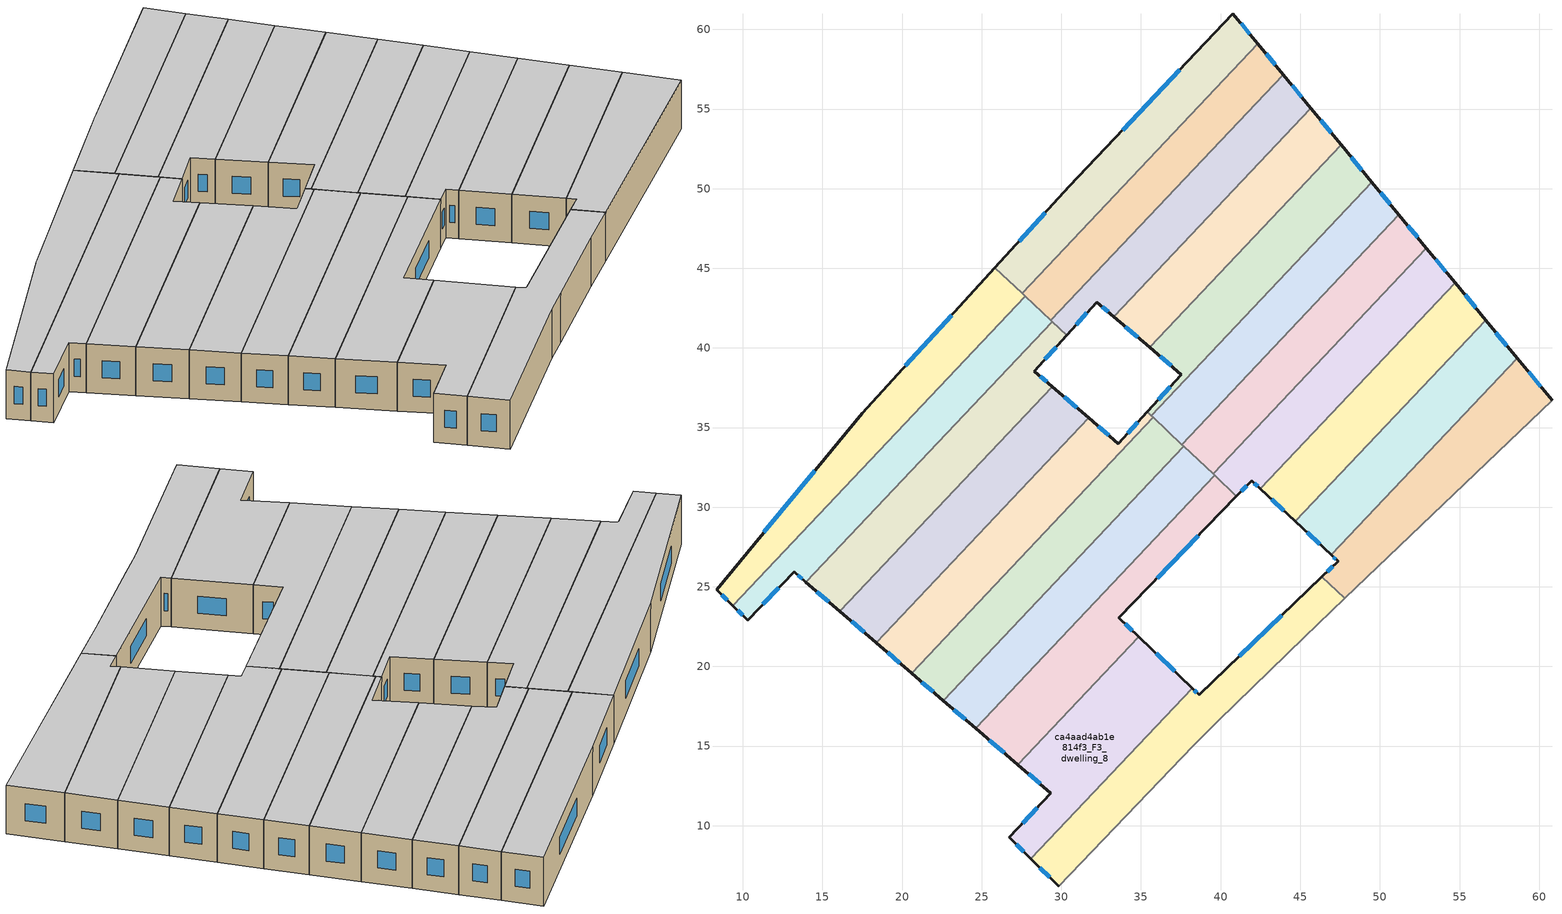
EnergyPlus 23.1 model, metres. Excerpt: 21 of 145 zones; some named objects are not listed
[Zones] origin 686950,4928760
ca4aad4ab1e814f3_F3_dwelling_0
 floor to ca4aad4ab1e814f3_F2_dwelling_0 (EU_floor_Construction): 27.72,43.24 9.36,23.83 8.35,24.82 17.49,35.91 25.83,45.03 z9
 wall outside (EU_wall_Construction): 25.83,45.03 17.49,35.91 8.35,24.82 9.36,23.83 z9:12
 wall to ca4aad4ab1e814f3_F3_dwelling_1 (EU_wall_Construction): 9.36,23.83 27.72,43.24 z9:12
 wall to ca4aad4ab1e814f3_F3_dwelling_10 (EU_wall_Construction): 27.53,43.42 25.83,45.03 z9:12
 wall to ca4aad4ab1e814f3_F3_dwelling_11 (EU_wall_Construction): 27.72,43.24 27.53,43.42 z9:12
 window (EU_Window_Construction): 8.68,24.49 9.03,24.15 / 14.51,32.3 11.32,28.42 / 23.12,42.06 20.2,38.87 z9.98:11.02
 ceiling to ca4aad4ab1e814f3_F4_dwelling_0 (EU_floor_Construction): 17.49,35.91 8.35,24.82 9.36,23.83 27.72,43.24 25.83,45.03 z12
ca4aad4ab1e814f3_F3_dwelling_1
 floor to ca4aad4ab1e814f3_F2_dwelling_1 (EU_floor_Construction): 29.42,41.63 13.97,25.29 13.22,25.93 10.3,22.92 9.36,23.83 27.72,43.24 z9
 wall outside (EU_wall_Construction): 9.36,23.83 10.3,22.92 13.22,25.93 13.97,25.29 z9:12
 wall to ca4aad4ab1e814f3_F3_dwelling_2 (EU_wall_Construction): 13.97,25.29 29.42,41.63 z9:12
 wall to ca4aad4ab1e814f3_F3_dwelling_11 (EU_wall_Construction): 29.33,41.72 27.72,43.24 z9:12
 wall to ca4aad4ab1e814f3_F3_dwelling_12 (EU_wall_Construction): 29.42,41.64 29.33,41.72 z9:12
 window (EU_Window_Construction): 13.46,25.73 13.72,25.5 / 11.25,23.9 12.27,24.95 / 9.67,23.53 9.99,23.21 z9.98:11.02
 ceiling to ca4aad4ab1e814f3_F4_dwelling_1 (EU_floor_Construction): 13.97,25.29 29.42,41.63 27.72,43.24 9.36,23.83 10.3,22.92 13.22,25.93 z12
ca4aad4ab1e814f3_F3_dwelling_10
 floor to ca4aad4ab1e814f3_F2_dwelling_10 (EU_floor_Construction): 40.77,60.99 42.34,59.08 27.53,43.42 25.83,45.03 30.51,50.14 z9
 wall outside (EU_wall_Construction): 42.34,59.08 40.77,60.99 30.51,50.14 25.83,45.03 z9:12
 wall to ca4aad4ab1e814f3_F3_dwelling_11 (EU_wall_Construction): 27.53,43.42 42.34,59.08 z9:12
 window (EU_Window_Construction): 28.99,48.48 27.35,46.69 / 37.43,57.47 33.84,53.67 / 41.83,59.7 41.28,60.37 z9.98:11.02
 ceiling to ca4aad4ab1e814f3_F4_dwelling_10 (EU_floor_Construction): 30.51,50.14 25.83,45.03 27.53,43.42 42.34,59.08 40.77,60.99 z12
ca4aad4ab1e814f3_F3_dwelling_11
 floor to ca4aad4ab1e814f3_F2_dwelling_11 (EU_floor_Construction): 42.34,59.08 43.93,57.16 29.33,41.72 27.53,43.42 z9
 wall outside (EU_wall_Construction): 43.93,57.16 42.34,59.08 z9:12
 wall to ca4aad4ab1e814f3_F3_dwelling_12 (EU_wall_Construction): 29.33,41.72 43.93,57.16 z9:12
 window (EU_Window_Construction): 43.41,57.78 42.86,58.46 z9.98:11.02
 ceiling to ca4aad4ab1e814f3_F4_dwelling_11 (EU_floor_Construction): 29.33,41.72 43.93,57.16 42.34,59.08 27.53,43.42 z12
ca4aad4ab1e814f3_F3_dwelling_12
 floor to ca4aad4ab1e814f3_F2_dwelling_12 (EU_floor_Construction): 43.93,57.16 45.66,55.06 33.28,41.97 32.22,42.87 30.33,40.78 29.33,41.72 z9
 wall outside (EU_wall_Construction): 30.33,40.78 32.22,42.87 33.28,41.97 / 45.66,55.06 43.93,57.16 z9:12
 wall to ca4aad4ab1e814f3_F3_dwelling_13 (EU_wall_Construction): 33.28,41.97 45.66,55.06 z9:12
 wall to ca4aad4ab1e814f3_F3_dwelling_2 (EU_wall_Construction): 29.42,41.64 30.33,40.78 z9:12
 window (EU_Window_Construction): 30.94,41.46 31.6,42.19 / 45.1,55.74 44.49,56.48 / 32.56,42.58 32.93,42.26 z9.98:11.02
 ceiling to ca4aad4ab1e814f3_F4_dwelling_12 (EU_floor_Construction): 33.28,41.97 45.66,55.06 43.93,57.16 29.33,41.72 30.33,40.78 32.22,42.87 z12
ca4aad4ab1e814f3_F3_dwelling_13
 floor to ca4aad4ab1e814f3_F2_dwelling_13 (EU_floor_Construction): 45.66,55.06 47.57,52.74 35.55,40.03 33.28,41.97 z9
 wall outside (EU_wall_Construction): 47.57,52.74 45.66,55.06 / 33.28,41.97 35.55,40.03 z9:12
 wall to ca4aad4ab1e814f3_F3_dwelling_14 (EU_wall_Construction): 35.55,40.03 47.57,52.74 z9:12
 window (EU_Window_Construction): 46.95,53.5 46.28,54.31 / 34.02,41.34 34.81,40.66 z9.98:11.02
 ceiling to ca4aad4ab1e814f3_F4_dwelling_13 (EU_floor_Construction): 35.55,40.03 47.57,52.74 45.66,55.06 33.28,41.97 z12
ca4aad4ab1e814f3_F3_dwelling_14
 floor to ca4aad4ab1e814f3_F2_dwelling_14 (EU_floor_Construction): 47.57,52.74 49.5,50.41 35.64,35.75 35.4,35.99 37.54,38.32 35.55,40.03 z9
 wall outside (EU_wall_Construction): 35.55,40.03 37.54,38.32 35.4,35.99 / 49.5,50.41 47.57,52.74 z9:12
 wall to ca4aad4ab1e814f3_F3_dwelling_15 (EU_wall_Construction): 35.64,35.75 49.5,50.41 z9:12
 wall to ca4aad4ab1e814f3_F3_dwelling_4 (EU_wall_Construction): 35.4,35.99 35.64,35.75 z9:12
 window (EU_Window_Construction): 36.84,37.56 36.09,36.75 / 36.19,39.47 36.89,38.88 / 48.87,51.17 48.2,51.98 z9.98:11.02
 ceiling to ca4aad4ab1e814f3_F4_dwelling_14 (EU_floor_Construction): 37.54,38.32 35.4,35.99 35.64,35.75 49.5,50.41 47.57,52.74 35.55,40.03 z12
ca4aad4ab1e814f3_F3_dwelling_15
 floor to ca4aad4ab1e814f3_F2_dwelling_15 (EU_floor_Construction): 49.5,50.41 51.2,48.35 37.57,33.93 35.64,35.75 z9
 wall outside (EU_wall_Construction): 51.2,48.35 49.5,50.41 z9:12
 wall to ca4aad4ab1e814f3_F3_dwelling_16 (EU_wall_Construction): 37.57,33.93 51.2,48.35 z9:12
 wall to ca4aad4ab1e814f3_F3_dwelling_5 (EU_wall_Construction): 35.77,35.63 37.57,33.93 z9:12
 wall to ca4aad4ab1e814f3_F3_dwelling_4 (EU_wall_Construction): 35.64,35.75 35.77,35.63 z9:12
 window (EU_Window_Construction): 50.65,49.02 50.05,49.74 z9.98:11.02
 ceiling to ca4aad4ab1e814f3_F4_dwelling_15 (EU_floor_Construction): 37.57,33.93 51.2,48.35 49.5,50.41 35.64,35.75 z12
ca4aad4ab1e814f3_F3_dwelling_16
 floor to ca4aad4ab1e814f3_F2_dwelling_16 (EU_floor_Construction): 51.2,48.35 52.93,46.26 39.52,32.08 37.57,33.93 z9
 wall outside (EU_wall_Construction): 52.93,46.26 51.2,48.35 z9:12
 wall to ca4aad4ab1e814f3_F3_dwelling_17 (EU_wall_Construction): 39.52,32.08 52.93,46.26 z9:12
 wall to ca4aad4ab1e814f3_F3_dwelling_6 (EU_wall_Construction): 37.69,33.82 39.52,32.08 z9:12
 wall to ca4aad4ab1e814f3_F3_dwelling_5 (EU_wall_Construction): 37.57,33.93 37.69,33.82 z9:12
 window (EU_Window_Construction): 52.36,46.94 51.76,47.67 z9.98:11.02
 ceiling to ca4aad4ab1e814f3_F4_dwelling_16 (EU_floor_Construction): 39.52,32.08 52.93,46.26 51.2,48.35 37.57,33.93 z12
ca4aad4ab1e814f3_F3_dwelling_17
 floor to ca4aad4ab1e814f3_F2_dwelling_17 (EU_floor_Construction): 52.93,46.26 54.72,44.08 42.49,31.16 41.95,31.67 41,30.69 39.52,32.08 z9
 wall outside (EU_wall_Construction): 41,30.69 41.95,31.67 42.49,31.16 / 54.72,44.08 52.93,46.26 z9:12
 wall to ca4aad4ab1e814f3_F3_dwelling_18 (EU_wall_Construction): 42.49,31.16 54.72,44.08 z9:12
 wall to ca4aad4ab1e814f3_F3_dwelling_7 (EU_wall_Construction): 39.62,31.99 41,30.69 z9:12
 wall to ca4aad4ab1e814f3_F3_dwelling_6 (EU_wall_Construction): 39.52,32.08 39.62,31.99 z9:12
 window (EU_Window_Construction): 41.3,31.01 41.64,31.35 / 54.13,44.79 53.51,45.55 / 42.12,31.51 42.32,31.33 z9.98:11.02
 ceiling to ca4aad4ab1e814f3_F4_dwelling_17 (EU_floor_Construction): 42.49,31.16 54.72,44.08 52.93,46.26 39.52,32.08 41,30.69 41.95,31.67 z12
ca4aad4ab1e814f3_F3_dwelling_18
 floor to ca4aad4ab1e814f3_F2_dwelling_18 (EU_floor_Construction): 54.72,44.08 56.65,41.75 44.69,29.1 42.49,31.16 z9
 wall outside (EU_wall_Construction): 56.65,41.75 54.72,44.08 / 42.49,31.16 44.69,29.1 z9:12
 wall to ca4aad4ab1e814f3_F3_dwelling_19 (EU_wall_Construction): 44.69,29.1 56.65,41.75 z9:12
 window (EU_Window_Construction): 56.02,42.51 55.34,43.32 / 43.21,30.49 43.98,29.77 z9.98:11.02
 ceiling to ca4aad4ab1e814f3_F4_dwelling_18 (EU_floor_Construction): 44.69,29.1 56.65,41.75 54.72,44.08 42.49,31.16 z12
ca4aad4ab1e814f3_F3_dwelling_19
 floor to ca4aad4ab1e814f3_F2_dwelling_19 (EU_floor_Construction): 56.65,41.75 58.62,39.35 46.94,27 44.69,29.1 z9
 wall outside (EU_wall_Construction): 58.62,39.35 56.65,41.75 / 44.69,29.1 46.94,27 z9:12
 wall to ca4aad4ab1e814f3_F3_dwelling_20 (EU_wall_Construction): 46.94,27 58.62,39.35 z9:12
 window (EU_Window_Construction): 57.98,40.13 57.29,40.97 / 45.42,28.42 46.21,27.68 z9.98:11.02
 ceiling to ca4aad4ab1e814f3_F4_dwelling_19 (EU_floor_Construction): 46.94,27 58.62,39.35 56.65,41.75 44.69,29.1 z12
ca4aad4ab1e814f3_F3_dwelling_2
 floor to ca4aad4ab1e814f3_F2_dwelling_2 (EU_floor_Construction): 30.33,40.78 28.31,38.54 29.43,37.57 16.09,23.46 13.97,25.29 29.42,41.63 z9
 wall outside (EU_wall_Construction): 29.43,37.57 28.31,38.54 30.33,40.78 / 13.97,25.29 16.09,23.46 z9:12
 wall to ca4aad4ab1e814f3_F3_dwelling_3 (EU_wall_Construction): 16.09,23.46 29.43,37.57 z9:12
 window (EU_Window_Construction): 28.96,39.27 29.67,40.05 / 29.07,37.89 28.67,38.23 / 14.66,24.7 15.4,24.06 z9.98:11.02
 ceiling to ca4aad4ab1e814f3_F4_dwelling_2 (EU_floor_Construction): 29.43,37.57 28.31,38.54 30.33,40.78 29.42,41.63 13.97,25.29 16.09,23.46 z12
ca4aad4ab1e814f3_F3_dwelling_20
 floor to ca4aad4ab1e814f3_F2_dwelling_20 (EU_floor_Construction): 58.62,39.35 60.81,36.7 47.79,24.27 46.36,25.62 47.38,26.59 46.94,27 z9
 wall outside (EU_wall_Construction): 46.94,27 47.38,26.59 46.36,25.62 / 60.81,36.7 58.62,39.35 z9:12
 wall adiabatic (EU_wall_Construction): 47.79,24.27 60.81,36.7 z9:12
 wall to ca4aad4ab1e814f3_F3_dwelling_9 (EU_wall_Construction): 46.36,25.62 47.79,24.27 z9:12
 window (EU_Window_Construction): 47.05,26.28 46.69,25.94 / 47.08,26.87 47.23,26.73 / 60.1,37.56 59.33,38.49 z9.98:11.02
 ceiling to ca4aad4ab1e814f3_F4_dwelling_20 (EU_floor_Construction): 60.81,36.7 58.62,39.35 46.94,27 47.38,26.59 46.36,25.62 47.79,24.27 z12
ca4aad4ab1e814f3_F3_dwelling_3
 floor to ca4aad4ab1e814f3_F2_dwelling_3 (EU_floor_Construction): 31.71,35.61 18.37,21.5 16.09,23.46 29.43,37.57 z9
 wall outside (EU_wall_Construction): 16.09,23.46 18.37,21.5 / 31.71,35.61 29.43,37.57 z9:12
 wall to ca4aad4ab1e814f3_F3_dwelling_4 (EU_wall_Construction): 18.37,21.5 31.71,35.61 z9:12
 window (EU_Window_Construction): 16.83,22.82 17.63,22.14 / 30.97,36.25 30.17,36.93 z9.98:11.02
 ceiling to ca4aad4ab1e814f3_F4_dwelling_3 (EU_floor_Construction): 18.37,21.5 31.71,35.61 29.43,37.57 16.09,23.46 z12
ca4aad4ab1e814f3_F3_dwelling_4
 floor to ca4aad4ab1e814f3_F2_dwelling_4 (EU_floor_Construction): 35.77,35.63 20.59,19.58 18.37,21.5 31.71,35.61 33.58,34 35.4,35.99 z9
 wall outside (EU_wall_Construction): 35.4,35.99 33.58,34 31.71,35.61 / 18.37,21.5 20.59,19.58 z9:12
 wall to ca4aad4ab1e814f3_F3_dwelling_5 (EU_wall_Construction): 20.59,19.58 35.77,35.63 z9:12
 window (EU_Window_Construction): 34.81,35.34 34.17,34.64 / 19.09,20.88 19.87,20.21 / 32.97,34.52 32.32,35.08 z9.98:11.02
 ceiling to ca4aad4ab1e814f3_F4_dwelling_4 (EU_floor_Construction): 33.58,34 31.71,35.61 18.37,21.5 20.59,19.58 35.77,35.63 35.4,35.99 z12
ca4aad4ab1e814f3_F3_dwelling_5
 floor to ca4aad4ab1e814f3_F2_dwelling_5 (EU_floor_Construction): 37.69,33.82 22.6,17.86 20.59,19.58 35.77,35.63 z9
 wall outside (EU_wall_Construction): 20.59,19.58 22.6,17.86 z9:12
 wall to ca4aad4ab1e814f3_F3_dwelling_6 (EU_wall_Construction): 22.6,17.86 37.69,33.82 z9:12
 window (EU_Window_Construction): 21.24,19.02 21.95,18.42 z9.98:11.02
 ceiling to ca4aad4ab1e814f3_F4_dwelling_5 (EU_floor_Construction): 22.6,17.86 37.69,33.82 35.77,35.63 20.59,19.58 z12
ca4aad4ab1e814f3_F3_dwelling_6
 floor to ca4aad4ab1e814f3_F2_dwelling_6 (EU_floor_Construction): 39.62,31.99 24.62,16.12 22.6,17.86 37.69,33.82 z9
 wall outside (EU_wall_Construction): 22.6,17.86 24.62,16.12 z9:12
 wall to ca4aad4ab1e814f3_F3_dwelling_7 (EU_wall_Construction): 24.62,16.12 39.62,31.99 z9:12
 window (EU_Window_Construction): 23.25,17.29 23.96,16.68 z9.98:11.02
 ceiling to ca4aad4ab1e814f3_F4_dwelling_6 (EU_floor_Construction): 24.62,16.12 39.62,31.99 37.69,33.82 22.6,17.86 z12
ca4aad4ab1e814f3_F3_dwelling_7
 floor to ca4aad4ab1e814f3_F2_dwelling_7 (EU_floor_Construction): 41,30.69 33.62,23.05 34.85,21.87 27.26,13.84 24.62,16.12 39.62,31.99 z9
 wall outside (EU_wall_Construction): 34.85,21.87 33.62,23.05 41,30.69 / 24.62,16.12 27.26,13.84 z9:12
 wall to ca4aad4ab1e814f3_F3_dwelling_8 (EU_wall_Construction): 27.26,13.84 34.85,21.87 z9:12
 window (EU_Window_Construction): 36.02,25.54 38.6,28.21 / 34.45,22.26 34.02,22.67 / 25.48,15.38 26.4,14.58 z9.98:11.02
 ceiling to ca4aad4ab1e814f3_F4_dwelling_7 (EU_floor_Construction): 34.85,21.87 33.62,23.05 41,30.69 39.62,31.99 24.62,16.12 27.26,13.84 z12
ca4aad4ab1e814f3_F3_dwelling_8
 floor to ca4aad4ab1e814f3_F2_dwelling_8 (EU_floor_Construction): 38.21,18.64 28.07,7.92 26.73,9.26 29.35,12.04 27.26,13.84 34.85,21.87 z9
 wall outside (EU_wall_Construction): 27.26,13.84 29.35,12.04 26.73,9.26 28.07,7.92 / 38.21,18.64 34.85,21.87 z9:12
 wall to ca4aad4ab1e814f3_F3_dwelling_9 (EU_wall_Construction): 28.07,7.92 38.21,18.64 z9:12
 window (EU_Window_Construction): 27.16,8.83 27.64,8.36 / 28.49,11.14 27.58,10.17 / 27.94,13.26 28.67,12.63 / 37.12,19.69 35.94,20.82 z9.98:11.02
 ceiling to ca4aad4ab1e814f3_F4_dwelling_8 (EU_floor_Construction): 29.35,12.04 26.73,9.26 28.07,7.92 38.21,18.64 34.85,21.87 27.26,13.84 z12
ca4aad4ab1e814f3_F3_dwelling_9
 floor to ca4aad4ab1e814f3_F2_dwelling_9 (EU_floor_Construction): 47.79,24.27 45.25,21.83 39.86,16.58 38.27,15.04 29.83,6.18 28.07,7.92 38.21,18.64 38.65,18.22 46.36,25.62 z9
 wall outside (EU_wall_Construction): 28.07,7.92 29.83,6.18 / 46.36,25.62 38.65,18.22 38.21,18.64 z9:12
 wall adiabatic (EU_wall_Construction): 29.83,6.18 38.27,15.04 39.86,16.58 45.25,21.83 47.79,24.27 z9:12
 window (EU_Window_Construction): 28.64,7.36 29.26,6.75 / 38.5,18.36 38.35,18.51 / 43.85,23.21 41.15,20.63 z9.98:11.02
 ceiling to ca4aad4ab1e814f3_F4_dwelling_9 (EU_floor_Construction): 38.27,15.04 39.86,16.58 45.25,21.83 47.79,24.27 46.36,25.62 38.65,18.22 38.21,18.64 28.07,7.92 29.83,6.18 z12
[Building]
EU S2 Campaign: North Axis=0; Terrain=City; Solar Distribution=FullExterior
[Site:Location]
Bologna: Latitude=44.5; Longitude=11.25; Time Zone=1; Elevation=37
[SizingPeriod:WeatherFileDays]
AnnualSizingPeriod: Begin Month=1; Begin Day of Month=1; End Month=12; End Day of Month=31; Day of Week for Start Day=Monday; Use Weather File Daylight Saving Period=No; Use Weather File Rain and Snow Indicators=No
[MATERIAL]
EU_InternalMass_Material: Roughness=MediumRough; Thickness=0.1; Conductivity=1; Density=1800; Specific Heat=900; Thermal Absorptance=0.9; Solar Absorptance=0.7; Visible Absorptance=0.7
[MATERIAL:NOMASS] Roughness=MediumRough; Thermal Absorptance=0.9; Solar Absorptance=0.7; Visible Absorptance=0.7
Name | Thermal Resistance
EU_wall_NoMass | 0.905828
EU_floor_NoMass | 0.67114
[WINDOWMATERIAL:SIMPLEGLAZINGSYSTEM]
EU_Window_SimpleGlazing: UFactor=4.52486; Solar Heat Gain Coefficient=0.85; Visible Transmittance=0.85
[CONSTRUCTION]
EU_wall_Construction: EU_wall_NoMass
EU_floor_Construction: EU_floor_NoMass
EU_Window_Construction: EU_Window_SimpleGlazing
EU_InternalMass_Construction: EU_InternalMass_Material
[ZONE] Type=1; Multiplier=1; Ceiling Height=autocalculate; Floor Area=autocalculate; Part of Total Floor Area=Yes
Name | Volume
ca4aad4ab1e814f3_F3_dwelling_0 | 174.764
ca4aad4ab1e814f3_F3_dwelling_1 | 174.803
ca4aad4ab1e814f3_F3_dwelling_10 | 158.925
ca4aad4ab1e814f3_F3_dwelling_11 | 158.889
ca4aad4ab1e814f3_F3_dwelling_12 | 158.949
ca4aad4ab1e814f3_F3_dwelling_13 | 158.912
ca4aad4ab1e814f3_F3_dwelling_14 | 158.881
ca4aad4ab1e814f3_F3_dwelling_15 | 158.943
ca4aad4ab1e814f3_F3_dwelling_16 | 158.913
ca4aad4ab1e814f3_F3_dwelling_17 | 158.927
ca4aad4ab1e814f3_F3_dwelling_18 | 158.875
ca4aad4ab1e814f3_F3_dwelling_19 | 158.903
ca4aad4ab1e814f3_F3_dwelling_2 | 174.825
ca4aad4ab1e814f3_F3_dwelling_20 | 158.93
ca4aad4ab1e814f3_F3_dwelling_3 | 174.791
ca4aad4ab1e814f3_F3_dwelling_4 | 174.836
ca4aad4ab1e814f3_F3_dwelling_5 | 174.785
ca4aad4ab1e814f3_F3_dwelling_6 | 174.8
ca4aad4ab1e814f3_F3_dwelling_7 | 174.81
ca4aad4ab1e814f3_F3_dwelling_8 | 174.828
ca4aad4ab1e814f3_F3_dwelling_9 | 174.798
[INTERNALMASS] Construction=EU_InternalMass_Construction
Name | Zone or ZoneList | Surface Area
ca4aad4ab1e814f3_F3_dwelling_0_EU_InternalMass | ca4aad4ab1e814f3_F3_dwelling_0 | 58.2549
ca4aad4ab1e814f3_F3_dwelling_1_EU_InternalMass | ca4aad4ab1e814f3_F3_dwelling_1 | 58.2682
ca4aad4ab1e814f3_F3_dwelling_2_EU_InternalMass | ca4aad4ab1e814f3_F3_dwelling_2 | 58.275
ca4aad4ab1e814f3_F3_dwelling_3_EU_InternalMass | ca4aad4ab1e814f3_F3_dwelling_3 | 58.2634
ca4aad4ab1e814f3_F3_dwelling_4_EU_InternalMass | ca4aad4ab1e814f3_F3_dwelling_4 | 58.2785
ca4aad4ab1e814f3_F3_dwelling_5_EU_InternalMass | ca4aad4ab1e814f3_F3_dwelling_5 | 58.2616
ca4aad4ab1e814f3_F3_dwelling_6_EU_InternalMass | ca4aad4ab1e814f3_F3_dwelling_6 | 58.2668
ca4aad4ab1e814f3_F3_dwelling_7_EU_InternalMass | ca4aad4ab1e814f3_F3_dwelling_7 | 58.2704
ca4aad4ab1e814f3_F3_dwelling_8_EU_InternalMass | ca4aad4ab1e814f3_F3_dwelling_8 | 58.276
ca4aad4ab1e814f3_F3_dwelling_9_EU_InternalMass | ca4aad4ab1e814f3_F3_dwelling_9 | 58.2659
ca4aad4ab1e814f3_F3_dwelling_10_EU_InternalMass | ca4aad4ab1e814f3_F3_dwelling_10 | 52.9754
ca4aad4ab1e814f3_F3_dwelling_11_EU_InternalMass | ca4aad4ab1e814f3_F3_dwelling_11 | 52.9629
ca4aad4ab1e814f3_F3_dwelling_12_EU_InternalMass | ca4aad4ab1e814f3_F3_dwelling_12 | 52.9832
ca4aad4ab1e814f3_F3_dwelling_13_EU_InternalMass | ca4aad4ab1e814f3_F3_dwelling_13 | 52.9705
ca4aad4ab1e814f3_F3_dwelling_14_EU_InternalMass | ca4aad4ab1e814f3_F3_dwelling_14 | 52.9608
ca4aad4ab1e814f3_F3_dwelling_15_EU_InternalMass | ca4aad4ab1e814f3_F3_dwelling_15 | 52.9807
ca4aad4ab1e814f3_F3_dwelling_16_EU_InternalMass | ca4aad4ab1e814f3_F3_dwelling_16 | 52.9711
ca4aad4ab1e814f3_F3_dwelling_17_EU_InternalMass | ca4aad4ab1e814f3_F3_dwelling_17 | 52.9758
ca4aad4ab1e814f3_F3_dwelling_18_EU_InternalMass | ca4aad4ab1e814f3_F3_dwelling_18 | 52.9585
ca4aad4ab1e814f3_F3_dwelling_19_EU_InternalMass | ca4aad4ab1e814f3_F3_dwelling_19 | 52.968
ca4aad4ab1e814f3_F3_dwelling_20_EU_InternalMass | ca4aad4ab1e814f3_F3_dwelling_20 | 52.9768
[OTHEREQUIPMENT] Fuel Type=Electricity; Design Level Calculation Method=Watts/Area; Power per Zone Floor Area=1; Fraction Latent=0; Fraction Radiant=0; Fraction Lost=0; Carbon Dioxide Generation Rate=0; EndUse Subcategory=EU_Step8_InternalGains
Name | Zone or ZoneList or Space or SpaceList | Schedule
EU_Step8_InternalGain_ca4aad4ab1e814f3_F3_dwelling_0_f000 | ca4aad4ab1e814f3_F3_dwelling_0 | EU_Step8_GainSchedule_ca4aad4ab1e814f3_F3_dwelling_0_f000
EU_Step8_InternalGain_ca4aad4ab1e814f3_F3_dwelling_1_f000 | ca4aad4ab1e814f3_F3_dwelling_1 | EU_Step8_GainSchedule_ca4aad4ab1e814f3_F3_dwelling_1_f000
EU_Step8_InternalGain_ca4aad4ab1e814f3_F3_dwelling_2_f000 | ca4aad4ab1e814f3_F3_dwelling_2 | EU_Step8_GainSchedule_ca4aad4ab1e814f3_F3_dwelling_2_f000
EU_Step8_InternalGain_ca4aad4ab1e814f3_F3_dwelling_3_f000 | ca4aad4ab1e814f3_F3_dwelling_3 | EU_Step8_GainSchedule_ca4aad4ab1e814f3_F3_dwelling_3_f000
EU_Step8_InternalGain_ca4aad4ab1e814f3_F3_dwelling_4_f000 | ca4aad4ab1e814f3_F3_dwelling_4 | EU_Step8_GainSchedule_ca4aad4ab1e814f3_F3_dwelling_4_f000
EU_Step8_InternalGain_ca4aad4ab1e814f3_F3_dwelling_5_f000 | ca4aad4ab1e814f3_F3_dwelling_5 | EU_Step8_GainSchedule_ca4aad4ab1e814f3_F3_dwelling_5_f000
EU_Step8_InternalGain_ca4aad4ab1e814f3_F3_dwelling_6_f000 | ca4aad4ab1e814f3_F3_dwelling_6 | EU_Step8_GainSchedule_ca4aad4ab1e814f3_F3_dwelling_6_f000
EU_Step8_InternalGain_ca4aad4ab1e814f3_F3_dwelling_7_f000 | ca4aad4ab1e814f3_F3_dwelling_7 | EU_Step8_GainSchedule_ca4aad4ab1e814f3_F3_dwelling_7_f000
EU_Step8_InternalGain_ca4aad4ab1e814f3_F3_dwelling_8_f000 | ca4aad4ab1e814f3_F3_dwelling_8 | EU_Step8_GainSchedule_ca4aad4ab1e814f3_F3_dwelling_8_f000
EU_Step8_InternalGain_ca4aad4ab1e814f3_F3_dwelling_9_f000 | ca4aad4ab1e814f3_F3_dwelling_9 | EU_Step8_GainSchedule_ca4aad4ab1e814f3_F3_dwelling_9_f000
EU_Step8_InternalGain_ca4aad4ab1e814f3_F3_dwelling_10_f000 | ca4aad4ab1e814f3_F3_dwelling_10 | EU_Step8_GainSchedule_ca4aad4ab1e814f3_F3_dwelling_10_f000
EU_Step8_InternalGain_ca4aad4ab1e814f3_F3_dwelling_11_f000 | ca4aad4ab1e814f3_F3_dwelling_11 | EU_Step8_GainSchedule_ca4aad4ab1e814f3_F3_dwelling_11_f000
EU_Step8_InternalGain_ca4aad4ab1e814f3_F3_dwelling_12_f000 | ca4aad4ab1e814f3_F3_dwelling_12 | EU_Step8_GainSchedule_ca4aad4ab1e814f3_F3_dwelling_12_f000
EU_Step8_InternalGain_ca4aad4ab1e814f3_F3_dwelling_13_f000 | ca4aad4ab1e814f3_F3_dwelling_13 | EU_Step8_GainSchedule_ca4aad4ab1e814f3_F3_dwelling_13_f000
EU_Step8_InternalGain_ca4aad4ab1e814f3_F3_dwelling_14_f000 | ca4aad4ab1e814f3_F3_dwelling_14 | EU_Step8_GainSchedule_ca4aad4ab1e814f3_F3_dwelling_14_f000
EU_Step8_InternalGain_ca4aad4ab1e814f3_F3_dwelling_15_f000 | ca4aad4ab1e814f3_F3_dwelling_15 | EU_Step8_GainSchedule_ca4aad4ab1e814f3_F3_dwelling_15_f000
EU_Step8_InternalGain_ca4aad4ab1e814f3_F3_dwelling_16_f000 | ca4aad4ab1e814f3_F3_dwelling_16 | EU_Step8_GainSchedule_ca4aad4ab1e814f3_F3_dwelling_16_f000
EU_Step8_InternalGain_ca4aad4ab1e814f3_F3_dwelling_17_f000 | ca4aad4ab1e814f3_F3_dwelling_17 | EU_Step8_GainSchedule_ca4aad4ab1e814f3_F3_dwelling_17_f000
EU_Step8_InternalGain_ca4aad4ab1e814f3_F3_dwelling_18_f000 | ca4aad4ab1e814f3_F3_dwelling_18 | EU_Step8_GainSchedule_ca4aad4ab1e814f3_F3_dwelling_18_f000
EU_Step8_InternalGain_ca4aad4ab1e814f3_F3_dwelling_19_f000 | ca4aad4ab1e814f3_F3_dwelling_19 | EU_Step8_GainSchedule_ca4aad4ab1e814f3_F3_dwelling_19_f000
EU_Step8_InternalGain_ca4aad4ab1e814f3_F3_dwelling_20_f000 | ca4aad4ab1e814f3_F3_dwelling_20 | EU_Step8_GainSchedule_ca4aad4ab1e814f3_F3_dwelling_20_f000
[ZONEVENTILATION:DESIGNFLOWRATE] Schedule=EU_AlwaysOn; Design Flow Rate Calculation Method=AirChanges/Hour; Air Changes per Hour=0.73129; Ventilation Type=Natural; Fan Pressure Rise=0; Fan Total Efficiency=1; Constant Term Coefficient=1; Temperature Term Coefficient=0; Velocity Term Coefficient=0; Velocity Squared Term Coefficient=0; Minimum Indoor Temperature=-100; Maximum Indoor Temperature=100; Delta Temperature=-100; Minimum Outdoor Temperature=-100; Maximum Outdoor Temperature=100; Maximum Wind Speed=40
Name | Zone or ZoneList or Space or SpaceList
EU_ConstantAir_ca4aad4ab1e814f3_F3_dwelling_0 | ca4aad4ab1e814f3_F3_dwelling_0
EU_ConstantAir_ca4aad4ab1e814f3_F3_dwelling_1 | ca4aad4ab1e814f3_F3_dwelling_1
EU_ConstantAir_ca4aad4ab1e814f3_F3_dwelling_2 | ca4aad4ab1e814f3_F3_dwelling_2
EU_ConstantAir_ca4aad4ab1e814f3_F3_dwelling_3 | ca4aad4ab1e814f3_F3_dwelling_3
EU_ConstantAir_ca4aad4ab1e814f3_F3_dwelling_4 | ca4aad4ab1e814f3_F3_dwelling_4
EU_ConstantAir_ca4aad4ab1e814f3_F3_dwelling_5 | ca4aad4ab1e814f3_F3_dwelling_5
EU_ConstantAir_ca4aad4ab1e814f3_F3_dwelling_6 | ca4aad4ab1e814f3_F3_dwelling_6
EU_ConstantAir_ca4aad4ab1e814f3_F3_dwelling_7 | ca4aad4ab1e814f3_F3_dwelling_7
EU_ConstantAir_ca4aad4ab1e814f3_F3_dwelling_8 | ca4aad4ab1e814f3_F3_dwelling_8
EU_ConstantAir_ca4aad4ab1e814f3_F3_dwelling_9 | ca4aad4ab1e814f3_F3_dwelling_9
EU_ConstantAir_ca4aad4ab1e814f3_F3_dwelling_10 | ca4aad4ab1e814f3_F3_dwelling_10
EU_ConstantAir_ca4aad4ab1e814f3_F3_dwelling_11 | ca4aad4ab1e814f3_F3_dwelling_11
EU_ConstantAir_ca4aad4ab1e814f3_F3_dwelling_12 | ca4aad4ab1e814f3_F3_dwelling_12
EU_ConstantAir_ca4aad4ab1e814f3_F3_dwelling_13 | ca4aad4ab1e814f3_F3_dwelling_13
EU_ConstantAir_ca4aad4ab1e814f3_F3_dwelling_14 | ca4aad4ab1e814f3_F3_dwelling_14
EU_ConstantAir_ca4aad4ab1e814f3_F3_dwelling_15 | ca4aad4ab1e814f3_F3_dwelling_15
EU_ConstantAir_ca4aad4ab1e814f3_F3_dwelling_16 | ca4aad4ab1e814f3_F3_dwelling_16
EU_ConstantAir_ca4aad4ab1e814f3_F3_dwelling_17 | ca4aad4ab1e814f3_F3_dwelling_17
EU_ConstantAir_ca4aad4ab1e814f3_F3_dwelling_18 | ca4aad4ab1e814f3_F3_dwelling_18
EU_ConstantAir_ca4aad4ab1e814f3_F3_dwelling_19 | ca4aad4ab1e814f3_F3_dwelling_19
EU_ConstantAir_ca4aad4ab1e814f3_F3_dwelling_20 | ca4aad4ab1e814f3_F3_dwelling_20
[HVACTEMPLATE:ZONE:IDEALLOADSAIRSYSTEM] System Availability Schedule=EU_AlwaysOn; Maximum Heating Supply Air Temperature=50; Minimum Cooling Supply Air Temperature=13; Maximum Heating Supply Air Humidity Ratio=0.0156; Minimum Cooling Supply Air Humidity Ratio=0.0077; Heating Limit=NoLimit; Cooling Limit=NoLimit; Heating Availability Schedule=EU_AlwaysOn; Cooling Availability Schedule=EU_CoolingOff; Dehumidification Control Type=ConstantSensibleHeatRatio; Cooling Sensible Heat Ratio=0.7; Dehumidification Setpoint=60; Humidification Control Type=None; Humidification Setpoint=30; Outdoor Air Method=None; Outdoor Air Flow Rate per Person=0.00944; Outdoor Air Flow Rate per Zone Floor Area=0; Outdoor Air Flow Rate per Zone=0; Demand Controlled Ventilation Type=None; Outdoor Air Economizer Type=NoEconomizer; Heat Recovery Type=None; Sensible Heat Recovery Effectiveness=0.7; Latent Heat Recovery Effectiveness=0.65
Name | Template Thermostat
ca4aad4ab1e814f3_F3_dwelling_0 | EU_HeatOnly_ca4aad4ab1e814f3_F3_dwelling_0
ca4aad4ab1e814f3_F3_dwelling_1 | EU_HeatOnly_ca4aad4ab1e814f3_F3_dwelling_1
ca4aad4ab1e814f3_F3_dwelling_2 | EU_HeatOnly_ca4aad4ab1e814f3_F3_dwelling_2
ca4aad4ab1e814f3_F3_dwelling_3 | EU_HeatOnly_ca4aad4ab1e814f3_F3_dwelling_3
ca4aad4ab1e814f3_F3_dwelling_4 | EU_HeatOnly_ca4aad4ab1e814f3_F3_dwelling_4
ca4aad4ab1e814f3_F3_dwelling_5 | EU_HeatOnly_ca4aad4ab1e814f3_F3_dwelling_5
ca4aad4ab1e814f3_F3_dwelling_6 | EU_HeatOnly_ca4aad4ab1e814f3_F3_dwelling_6
ca4aad4ab1e814f3_F3_dwelling_7 | EU_HeatOnly_ca4aad4ab1e814f3_F3_dwelling_7
ca4aad4ab1e814f3_F3_dwelling_8 | EU_HeatOnly_ca4aad4ab1e814f3_F3_dwelling_8
ca4aad4ab1e814f3_F3_dwelling_9 | EU_HeatOnly_ca4aad4ab1e814f3_F3_dwelling_9
ca4aad4ab1e814f3_F3_dwelling_10 | EU_HeatOnly_ca4aad4ab1e814f3_F3_dwelling_10
ca4aad4ab1e814f3_F3_dwelling_11 | EU_HeatOnly_ca4aad4ab1e814f3_F3_dwelling_11
ca4aad4ab1e814f3_F3_dwelling_12 | EU_HeatOnly_ca4aad4ab1e814f3_F3_dwelling_12
ca4aad4ab1e814f3_F3_dwelling_13 | EU_HeatOnly_ca4aad4ab1e814f3_F3_dwelling_13
ca4aad4ab1e814f3_F3_dwelling_14 | EU_HeatOnly_ca4aad4ab1e814f3_F3_dwelling_14
ca4aad4ab1e814f3_F3_dwelling_15 | EU_HeatOnly_ca4aad4ab1e814f3_F3_dwelling_15
ca4aad4ab1e814f3_F3_dwelling_16 | EU_HeatOnly_ca4aad4ab1e814f3_F3_dwelling_16
ca4aad4ab1e814f3_F3_dwelling_17 | EU_HeatOnly_ca4aad4ab1e814f3_F3_dwelling_17
ca4aad4ab1e814f3_F3_dwelling_18 | EU_HeatOnly_ca4aad4ab1e814f3_F3_dwelling_18
ca4aad4ab1e814f3_F3_dwelling_19 | EU_HeatOnly_ca4aad4ab1e814f3_F3_dwelling_19
ca4aad4ab1e814f3_F3_dwelling_20 | EU_HeatOnly_ca4aad4ab1e814f3_F3_dwelling_20
[SIZING:ZONE] Zone Cooling Design Supply Air Temperature Input Method=SupplyAirTemperature; Zone Cooling Design Supply Air Temperature=13; Zone Heating Design Supply Air Temperature Input Method=SupplyAirTemperature; Zone Heating Design Supply Air Temperature=50; Zone Cooling Design Supply Air Humidity Ratio=0.008; Zone Heating Design Supply Air Humidity Ratio=0.008; Cooling Design Air Flow Method=DesignDay; Cooling Design Air Flow Rate=0; Cooling Minimum Air Flow per Zone Floor Area=0.000762; Cooling Minimum Air Flow=0; Cooling Minimum Air Flow Fraction=0.2; Heating Design Air Flow Method=DesignDay; Heating Design Air Flow Rate=0; Heating Maximum Air Flow per Zone Floor Area=0.002032; Heating Maximum Air Flow=0.141576; Heating Maximum Air Flow Fraction=0.3; Account for Dedicated Outdoor Air System=No; Dedicated Outdoor Air System Control Strategy=NeutralSupplyAir; Dedicated Outdoor Air Low Setpoint Temperature for Design=autosize; Dedicated Outdoor Air High Setpoint Temperature for Design=autosize; Zone Load Sizing Method=Sensible Load Only No Latent Load; Zone Latent Cooling Design Supply Air Humidity Ratio Input Method=HumidityRatioDifference; Zone Cooling Design Supply Air Humidity Ratio Difference=0.005; Zone Latent Heating Design Supply Air Humidity Ratio Input Method=HumidityRatioDifference; Zone Humidification Design Supply Air Humidity Ratio Difference=0.005
ca4aad4ab1e814f3_F3_dwelling_0; ca4aad4ab1e814f3_F3_dwelling_1; ca4aad4ab1e814f3_F3_dwelling_2; ca4aad4ab1e814f3_F3_dwelling_3; ca4aad4ab1e814f3_F3_dwelling_4; ca4aad4ab1e814f3_F3_dwelling_5; ca4aad4ab1e814f3_F3_dwelling_6; ca4aad4ab1e814f3_F3_dwelling_7; ca4aad4ab1e814f3_F3_dwelling_8; ca4aad4ab1e814f3_F3_dwelling_9; ca4aad4ab1e814f3_F3_dwelling_10; ca4aad4ab1e814f3_F3_dwelling_11; ca4aad4ab1e814f3_F3_dwelling_12; ca4aad4ab1e814f3_F3_dwelling_13; ca4aad4ab1e814f3_F3_dwelling_14; ca4aad4ab1e814f3_F3_dwelling_15; ca4aad4ab1e814f3_F3_dwelling_16; ca4aad4ab1e814f3_F3_dwelling_17; ca4aad4ab1e814f3_F3_dwelling_18; ca4aad4ab1e814f3_F3_dwelling_19; ca4aad4ab1e814f3_F3_dwelling_20
[SCHEDULE:CONSTANT]
Name | Hourly Value
EU_AlwaysOn | 1
EU_CoolingOff | 0
[SCHEDULE:FILE] Column Number=1; Rows to Skip at Top=0; Number of Hours of Data=8760; Column Separator=Comma; Interpolate to Timestep=No; Minutes per Item=60; Adjust Schedule for Daylight Savings=Yes
Name | File
EU_Step8_GainSchedule_ca4aad4ab1e814f3_F3_dwelling_0_f000 | ../../schedules/ca4aad4ab1e814f3/ca4aad4ab1e814f3_F3_dwelling_0_f000_gain.csv
EU_Step8_GainSchedule_ca4aad4ab1e814f3_F3_dwelling_1_f000 | ../../schedules/ca4aad4ab1e814f3/ca4aad4ab1e814f3_F3_dwelling_1_f000_gain.csv
EU_Step8_GainSchedule_ca4aad4ab1e814f3_F3_dwelling_2_f000 | ../../schedules/ca4aad4ab1e814f3/ca4aad4ab1e814f3_F3_dwelling_2_f000_gain.csv
EU_Step8_GainSchedule_ca4aad4ab1e814f3_F3_dwelling_3_f000 | ../../schedules/ca4aad4ab1e814f3/ca4aad4ab1e814f3_F3_dwelling_3_f000_gain.csv
EU_Step8_GainSchedule_ca4aad4ab1e814f3_F3_dwelling_4_f000 | ../../schedules/ca4aad4ab1e814f3/ca4aad4ab1e814f3_F3_dwelling_4_f000_gain.csv
EU_Step8_GainSchedule_ca4aad4ab1e814f3_F3_dwelling_5_f000 | ../../schedules/ca4aad4ab1e814f3/ca4aad4ab1e814f3_F3_dwelling_5_f000_gain.csv
EU_Step8_GainSchedule_ca4aad4ab1e814f3_F3_dwelling_6_f000 | ../../schedules/ca4aad4ab1e814f3/ca4aad4ab1e814f3_F3_dwelling_6_f000_gain.csv
EU_Step8_GainSchedule_ca4aad4ab1e814f3_F3_dwelling_7_f000 | ../../schedules/ca4aad4ab1e814f3/ca4aad4ab1e814f3_F3_dwelling_7_f000_gain.csv
EU_Step8_GainSchedule_ca4aad4ab1e814f3_F3_dwelling_8_f000 | ../../schedules/ca4aad4ab1e814f3/ca4aad4ab1e814f3_F3_dwelling_8_f000_gain.csv
EU_Step8_GainSchedule_ca4aad4ab1e814f3_F3_dwelling_9_f000 | ../../schedules/ca4aad4ab1e814f3/ca4aad4ab1e814f3_F3_dwelling_9_f000_gain.csv
EU_Step8_GainSchedule_ca4aad4ab1e814f3_F3_dwelling_10_f000 | ../../schedules/ca4aad4ab1e814f3/ca4aad4ab1e814f3_F3_dwelling_10_f000_gain.csv
EU_Step8_GainSchedule_ca4aad4ab1e814f3_F3_dwelling_11_f000 | ../../schedules/ca4aad4ab1e814f3/ca4aad4ab1e814f3_F3_dwelling_11_f000_gain.csv
EU_Step8_GainSchedule_ca4aad4ab1e814f3_F3_dwelling_12_f000 | ../../schedules/ca4aad4ab1e814f3/ca4aad4ab1e814f3_F3_dwelling_12_f000_gain.csv
EU_Step8_GainSchedule_ca4aad4ab1e814f3_F3_dwelling_13_f000 | ../../schedules/ca4aad4ab1e814f3/ca4aad4ab1e814f3_F3_dwelling_13_f000_gain.csv
EU_Step8_GainSchedule_ca4aad4ab1e814f3_F3_dwelling_14_f000 | ../../schedules/ca4aad4ab1e814f3/ca4aad4ab1e814f3_F3_dwelling_14_f000_gain.csv
EU_Step8_GainSchedule_ca4aad4ab1e814f3_F3_dwelling_15_f000 | ../../schedules/ca4aad4ab1e814f3/ca4aad4ab1e814f3_F3_dwelling_15_f000_gain.csv
EU_Step8_GainSchedule_ca4aad4ab1e814f3_F3_dwelling_16_f000 | ../../schedules/ca4aad4ab1e814f3/ca4aad4ab1e814f3_F3_dwelling_16_f000_gain.csv
EU_Step8_GainSchedule_ca4aad4ab1e814f3_F3_dwelling_17_f000 | ../../schedules/ca4aad4ab1e814f3/ca4aad4ab1e814f3_F3_dwelling_17_f000_gain.csv
EU_Step8_GainSchedule_ca4aad4ab1e814f3_F3_dwelling_18_f000 | ../../schedules/ca4aad4ab1e814f3/ca4aad4ab1e814f3_F3_dwelling_18_f000_gain.csv
EU_Step8_GainSchedule_ca4aad4ab1e814f3_F3_dwelling_19_f000 | ../../schedules/ca4aad4ab1e814f3/ca4aad4ab1e814f3_F3_dwelling_19_f000_gain.csv
EU_Step8_GainSchedule_ca4aad4ab1e814f3_F3_dwelling_20_f000 | ../../schedules/ca4aad4ab1e814f3/ca4aad4ab1e814f3_F3_dwelling_20_f000_gain.csv
